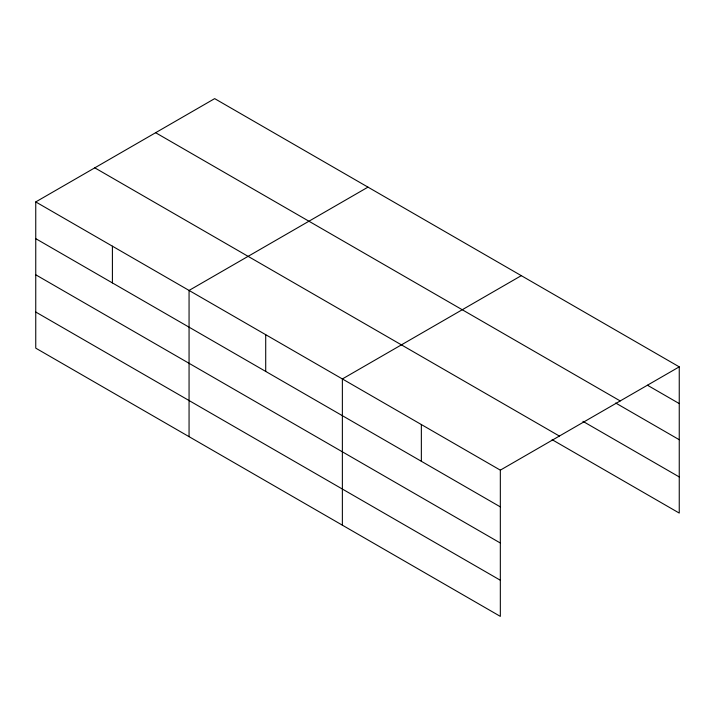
<?xml version="1.0" encoding="UTF-8"?>
<svg xmlns="http://www.w3.org/2000/svg" width="715" height="715" viewBox="0 0 715 715"><rect width="100%" height="100%" fill="white"/><g stroke="black" fill="none" stroke-linecap="round" stroke-linejoin="round"><path stroke-width="1.07" d="M500.33 543.016L500.33 470.148L35.75 201.925L35.75 348.151L500.33 616.375L500.33 543.016L35.75 274.792M552.114 439.68L679.25 513.075L679.25 366.849L214.67 98.625L35.75 201.925M367.984 187.133L189.064 290.433L189.064 436.668M521.298 275.65L342.369 378.95L342.369 525.185M500.33 470.148L679.25 366.849M647.468 385.233L679.25 403.582M155.629 132.713L620.209 400.936M615.687 403.019L679.25 439.716M582.94 421.341L679.25 476.941M94.791 167.837L559.371 436.052M35.75 238.658L500.33 506.881M35.75 312.026L500.33 580.24M421.35 424.549L421.35 461.282M265.712 334.692L265.712 371.434M112.407 246.183L112.407 282.917"/></g></svg>
